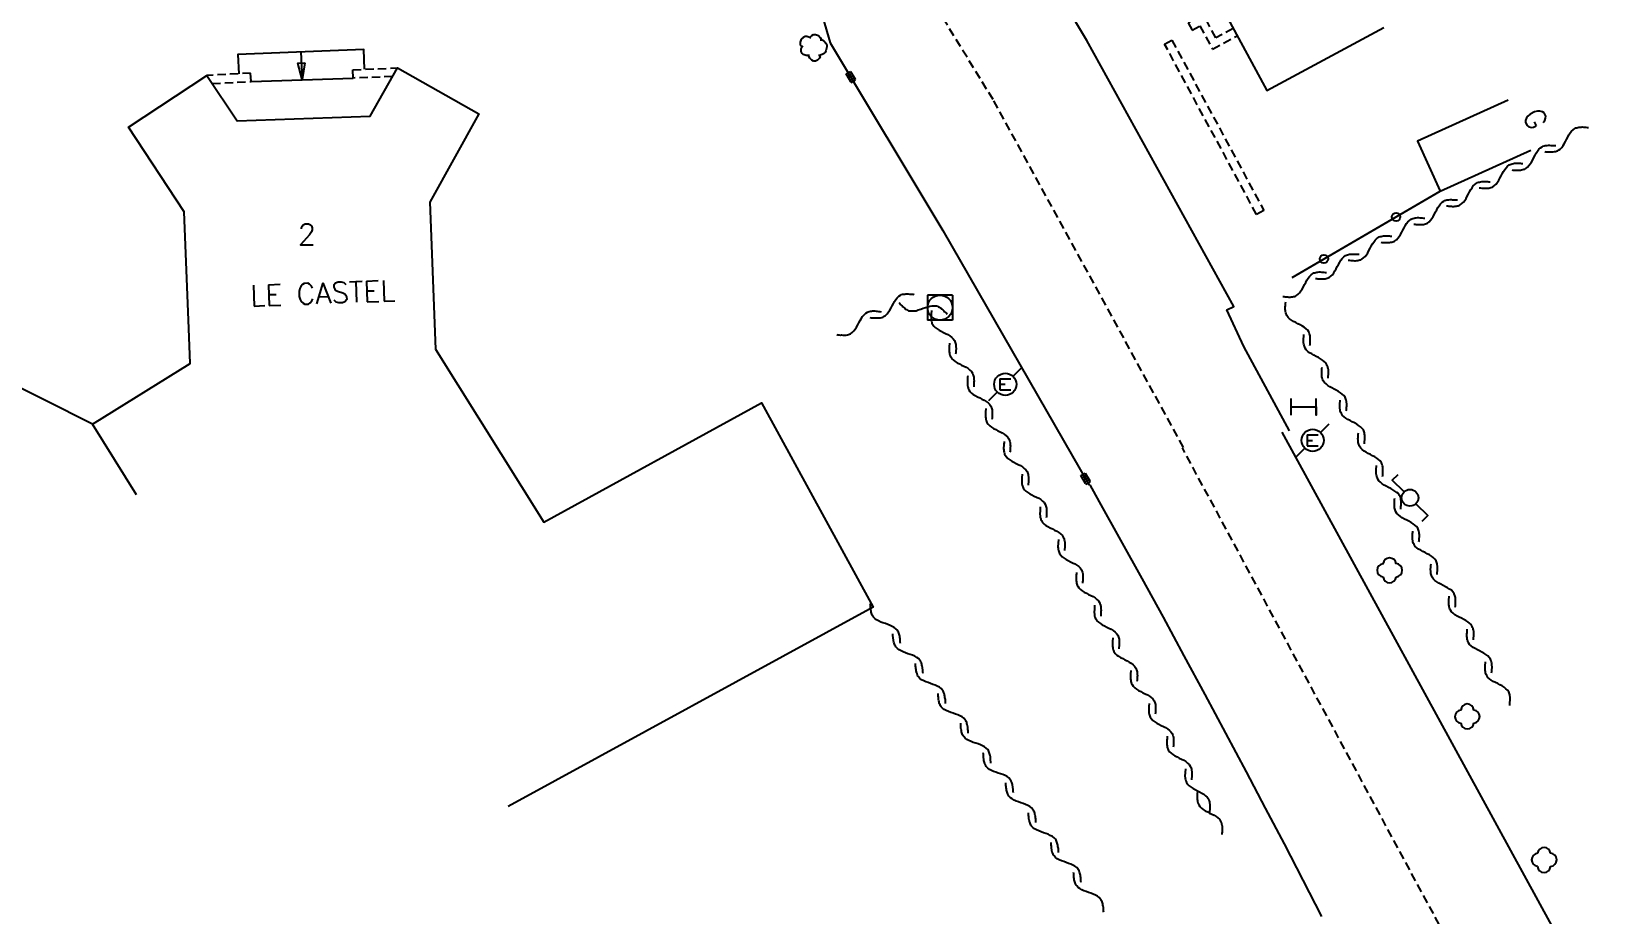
# Model space of a CAD drawing. Header units: millimetres. Extents: x 113000 to 114000, y 153000 to 154000.
# Drawn here: x 113641.4 to 113735.3, y 153525.3 to 153578.5 of the extents above; entities that cross this region are included whole.
import ezdxf
from ezdxf.enums import TextEntityAlignment as Align

# ---------------------------------------------------------------- set-up
doc = ezdxf.new("R2010")
doc.units = ezdxf.units.MM
doc.linetypes.add('DASHED', pattern=[0.75, 0.5, -0.25])
doc.layers.get('0').update_dxf_attribs({"linetype": 'CONTINUOUS'})
for name, color, linetype in [('W0001', 6, 'DASHED'), ('W0008', 7, 'CONTINUOUS'), ('W0100', 7, 'CONTINUOUS'), ('W0112', 1, 'DASHED'), ('W0300', 7, 'CONTINUOUS'), ('W0310', 3, 'CONTINUOUS'), ('W0322', 7, 'CONTINUOUS'), ('W0400', 7, 'CONTINUOUS'), ('W0420', 7, 'CONTINUOUS'), ('W0471', 7, 'CONTINUOUS'), ('W0984', 7, 'CONTINUOUS'), ('W0991', 7, 'CONTINUOUS'), ('W1474', 7, 'CONTINUOUS')]:
    doc.layers.add(name, color=color, linetype=linetype)
doc.styles.get("Standard").update_dxf_attribs({"font": 'romans.shx', "width": 0.85})

# ---------------------------------------------------------------- blocks, each defined once
blk = doc.blocks.new('T471')
for p, q in [((0.500001, 0.500001), (1.000002, 1.000002)), ((-0.333334, 0.333334), (-0.333334, -0.333334)), ((-0.333334, 0.333334), (0.333334, 0.333334)), ((-0.333334, 0), (0, 0)), ((-0.500001, -0.500001), (-1.000002, -1.000002)), ((-0.333334, -0.333334), (0.333334, -0.333334))]:
    blk.add_line(p, q)
blk.add_ellipse((0, 0), major_axis=(0.471405, 0.471405), ratio=1, start_param=5.497787144, end_param=11.780972451)
blk = doc.blocks.new('T400')
for p, q in [((-0.15, 0.3), (0.15, 0.3)), ((-0.15, -0.25), (-0.15, 0.3)), ((-0.15, 0.15), (0.15, 0.15)), ((-0.15, 0), (0.15, 0)), ((0.15, 0.3), (0.15, -0.25)), ((-0.15, -0.15), (0.15, -0.15)), ((-0.15, -0.25), (-0.15, -0.3)), ((-0.15, -0.3), (0.15, -0.3)), ((0.15, -0.3), (0.15, -0.25))]:
    blk.add_line(p, q)
blk = doc.blocks.new('T420')
for p, q in [((0.75, 0.75), (-0.75, 0.75)), ((-0.75, 0.75), (-0.75, -0.75)), ((0.75, 0.75), (0.75, -0.75)), ((0.75, -0.75), (-0.75, -0.75))]:
    blk.add_line(p, q)
blk.add_ellipse((0, 0), major_axis=(-0.53, 0.53), ratio=1, start_param=3.926991, end_param=10.210176)
blk = doc.blocks.new('T300')
for p, q in [((-0.8, 0.514), (-0.857, 0.343)), ((-0.857, 0.343), (-0.857, 0.171)), ((-0.857, 0.171), (-0.743, 0.057)), ((-0.686, 0.629), (-0.8, 0.514)), ((-0.8, -0.057), (-0.743, 0.057)), ((-0.743, 0.057), (-0.686, 0.114)), ((-0.571, 0.686), (-0.686, 0.629)), ((-0.457, 0.686), (-0.571, 0.686)), ((-0.286, 0.629), (-0.457, 0.686)), ((-0.286, 0.629), (-0.171, 0.743)), ((-0.229, 0.571), (-0.286, 0.629)), ((-0.171, 0.743), (-0.057, 0.8)), ((-0.057, 0.8), (0.057, 0.8)), ((0.057, 0.8), (0.229, 0.743)), ((0.229, 0.743), (0.343, 0.629)), ((0.343, 0.629), (0.4, 0.514)), ((0.457, 0.457), (0.343, 0.457)), ((0.4, 0.514), (0.4, 0.457)), ((0.571, 0.4), (0.457, 0.457)), ((0.571, 0.4), (0.686, 0.286)), ((0.686, 0.286), (0.743, 0.171)), ((0.743, 0.057), (0.686, -0.171)), ((0.743, 0.171), (0.743, 0.057)), ((-0.8, -0.171), (-0.8, -0.057)), ((-0.8, -0.229), (-0.8, -0.171)), ((-0.743, -0.343), (-0.8, -0.229)), ((-0.686, -0.4), (-0.743, -0.343)), ((-0.514, -0.457), (-0.686, -0.4)), ((-0.4, -0.457), (-0.514, -0.457)), ((-0.4, -0.457), (-0.343, -0.457)), ((-0.343, -0.457), (-0.343, -0.4)), ((-0.343, -0.514), (-0.343, -0.457)), ((-0.286, -0.629), (-0.343, -0.514)), ((-0.171, -0.743), (-0.286, -0.629)), ((-0.057, -0.8), (-0.171, -0.743)), ((0.057, -0.8), (-0.057, -0.8)), ((0.171, -0.743), (0.057, -0.8)), ((0.229, -0.686), (0.171, -0.743)), ((0.286, -0.457), (0.229, -0.457)), ((0.286, -0.629), (0.229, -0.686)), ((0.457, -0.4), (0.286, -0.457)), ((0.343, -0.514), (0.286, -0.629)), ((0.343, -0.514), (0.343, -0.457)), ((0.571, -0.343), (0.457, -0.4)), ((0.629, -0.286), (0.571, -0.343)), ((0.686, -0.171), (0.629, -0.286))]:
    blk.add_line(p, q)
blk = doc.blocks.new('T1474')
at = {"color": 0, "linetype": 'Continuous', "flags": 128}
for points in [[(-0.75, -0.5), (-0.75, 0.5)], [(-0.75, 0), (0.75, 0)], [(0.75, 0), (0.749, -0.5), (0.75, 0.5)]]:
    blk.add_lwpolyline(points, dxfattribs=at)

msp = doc.modelspace()

# ---------------------------------------------------------------- linework, layer by layer
at = {"layer": 'W0001'}
for points in [[(113710.674, 153553.436), (113699.234, 153574.344), (113694.145, 153582.596), (113691.368, 153593.254), (113687.997, 153598.028), (113684.157, 153602.582), (113682.49, 153604.797), (113679.102, 153611.392), (113676.934, 153617.156)], [(113756.938, 153461.938), (113733.508, 153510.875), (113710.601, 153553.407)]]:
    msp.add_lwpolyline(points, dxfattribs=at)
at = {"layer": 'W0008'}
for points in [[(113717.044, 153554.428), (113714.294, 153559.495), (113713.271, 153561.705), (113713.7, 153561.913), (113704.857, 153577.905), (113702.23, 153582.315), (113697.774, 153587.828), (113691.515, 153597.047), (113688.636, 153601.001), (113687.003, 153602.938), (113685.254, 153604.944), (113684.021, 153606.667), (113682.7, 153609.048), (113681.219, 153612.227), (113680.587, 153613.774), (113680.371, 153614.683), (113680.168, 153616.707), (113680.143, 153618.784), (113680.172, 153621.345), (113679.951, 153623.545), (113679.35, 153626.255), (113678.485, 153628.648), (113677.595, 153630.494), (113676.575, 153632.123)], [(113686.493, 153587.828), (113689.441, 153577.756), (113696.215, 153566.476), (113704.999, 153551.161)], [(113745.727, 153501.047), (113716.608, 153554.36)], [(113705.047, 153551.18), (113705.609, 153550.172), (113706.891, 153547.859), (113708.172, 153545.547), (113709.438, 153543.234), (113710.695, 153540.906), (113711.953, 153538.578), (113713.195, 153536.25), (113714.438, 153533.922), (113715.578, 153531.75), (113716.719, 153529.594), (113717.844, 153527.422), (113718.969, 153525.234)]]:
    msp.add_lwpolyline(points, dxfattribs=at)
at = {"layer": 'W0100'}
for points in [[(113716.297, 153590.562), (113709.258, 153586.766), (113715.672, 153574.891), (113722.711, 153578.688)], [(113650.891, 153560.594), (113650.617, 153567.594), (113647.258, 153572.688), (113651.977, 153575.797), (113653.797, 153573.062), (113661.797, 153573.359), (113663.43, 153576.25), (113668.312, 153573.484), (113665.375, 153568.172), (113665.719, 153559.344), (113672.219, 153548.938), (113685.305, 153556.109), (113692.016, 153543.828), (113670.078, 153531.844)], [(113730.188, 153574.312), (113724.727, 153571.844), (113726.086, 153568.844), (113731.547, 153571.312)]]:
    msp.add_lwpolyline(points, dxfattribs=at)
at = {"layer": 'W0100', "flags": 128}
msp.add_lwpolyline([(113647.742, 153550.592), (113645.104, 153554.839), (113650.973, 153558.484), (113650.891, 153560.594)], dxfattribs=at)
at = {"layer": 'W0112'}
for points in [[(113713.648, 153578.625), (113712.617, 153578.062), (113711.867, 153579.453), (113710.945, 153578.969), (113711.188, 153578.516), (113711.656, 153578.781), (113712.414, 153577.375), (113713.891, 153578.188)], [(113715.062, 153567.438), (113709.531, 153577.688), (113709.977, 153577.922), (113715.5, 153567.672), (113715.062, 153567.438)], [(113652.305, 153575.312), (113654.641, 153575.438), (113654.609, 153575.938), (113651.977, 153575.797)], [(113663.141, 153575.734), (113660.773, 153575.641), (113660.758, 153576.141), (113663.43, 153576.25)]]:
    msp.add_lwpolyline(points, dxfattribs=at)
at = {"layer": 'W0300'}
for centre, radius, start, end in [((113723.055, 153546.391), 0.401, 6.7098, 173.2902), ((113722.703, 153546.047), 0.393, 95.7106, 264.2894), ((113723.055, 153545.688), 0.393, 186.8428, 353.1572), ((113723.406, 153546.047), 0.409, 276.5819, 83.4181), ((113727.375, 153537.25), 0.393, 96.8428, 264.2894), ((113727.727, 153537.609), 0.4, 4.4846, 175.5154), ((113728.078, 153537.25), 0.393, 276.8428, 83.1572), ((113727.727, 153536.906), 0.393, 186.8428, 353.1572), ((113731.984, 153528.641), 0.393, 96.8428, 263.1572), ((113732.336, 153528.984), 0.393, 6.8428, 173.1572), ((113732.688, 153528.641), 0.409, 276.5819, 84.5077), ((113732.336, 153528.281), 0.401, 186.7098, 353.2902)]:
    msp.add_arc(centre, radius, start, end, dxfattribs=at)
at = {"layer": 'W0310'}
for points in [[(113732.383, 153571.219), (113732.453, 153571.203), (113732.531, 153571.203), (113732.609, 153571.203), (113732.68, 153571.203), (113732.75, 153571.203), (113732.82, 153571.203), (113732.891, 153571.203), (113732.961, 153571.219), (113733.023, 153571.234), (113733.086, 153571.25), (113733.148, 153571.266), (113733.203, 153571.297), (113733.305, 153571.375), (113733.398, 153571.469), (113733.477, 153571.578), (113733.555, 153571.688), (113733.625, 153571.828), (113733.695, 153571.953), (113733.766, 153572.094), (113733.836, 153572.219), (113733.914, 153572.344), (113733.992, 153572.453), (113734.086, 153572.531), (113734.188, 153572.609), (113734.242, 153572.641), (113734.305, 153572.656), (113734.367, 153572.672), (113734.43, 153572.688), (113734.492, 153572.688), (113734.562, 153572.688), (113734.633, 153572.703), (113734.703, 153572.688), (113734.781, 153572.688), (113734.852, 153572.688), (113734.922, 153572.672), (113735, 153572.672)], [(113730.414, 153570.125), (113730.484, 153570.109), (113730.562, 153570.109), (113730.641, 153570.109), (113730.711, 153570.109), (113730.781, 153570.109), (113730.852, 153570.109), (113730.922, 153570.109), (113730.992, 153570.125), (113731.055, 153570.141), (113731.117, 153570.156), (113731.18, 153570.172), (113731.234, 153570.203), (113731.336, 153570.281), (113731.43, 153570.375), (113731.508, 153570.484), (113731.586, 153570.594), (113731.656, 153570.734), (113731.727, 153570.859), (113731.797, 153571), (113731.867, 153571.125), (113731.945, 153571.25), (113732.023, 153571.359), (113732.117, 153571.438), (113732.219, 153571.516), (113732.273, 153571.547), (113732.336, 153571.562), (113732.398, 153571.578), (113732.461, 153571.594), (113732.531, 153571.594), (113732.602, 153571.609), (113732.672, 153571.609), (113732.742, 153571.594), (113732.812, 153571.594), (113732.891, 153571.594), (113732.961, 153571.578), (113733.039, 153571.578)], [(113728.445, 153569.047), (113728.523, 153569.047), (113728.594, 153569.031), (113728.672, 153569.031), (113728.742, 153569.031), (113728.812, 153569.016), (113728.883, 153569.016), (113728.953, 153569.031), (113729.023, 153569.031), (113729.086, 153569.047), (113729.148, 153569.062), (113729.211, 153569.078), (113729.266, 153569.109), (113729.367, 153569.188), (113729.461, 153569.266), (113729.539, 153569.375), (113729.617, 153569.5), (113729.688, 153569.625), (113729.758, 153569.766), (113729.828, 153569.891), (113729.898, 153570.031), (113729.977, 153570.141), (113730.055, 153570.25), (113730.148, 153570.344), (113730.25, 153570.422), (113730.305, 153570.453), (113730.367, 153570.469), (113730.43, 153570.484), (113730.492, 153570.5), (113730.562, 153570.516), (113730.633, 153570.516), (113730.703, 153570.516), (113730.773, 153570.516), (113730.844, 153570.516), (113730.922, 153570.516), (113730.992, 153570.5), (113731.07, 153570.5)], [(113726.477, 153567.953), (113726.555, 153567.953), (113726.625, 153567.938), (113726.703, 153567.938), (113726.773, 153567.938), (113726.844, 153567.922), (113726.914, 153567.922), (113726.984, 153567.938), (113727.055, 153567.938), (113727.117, 153567.953), (113727.18, 153567.969), (113727.242, 153567.984), (113727.297, 153568.016), (113727.398, 153568.094), (113727.492, 153568.172), (113727.57, 153568.281), (113727.648, 153568.406), (113727.719, 153568.531), (113727.789, 153568.672), (113727.859, 153568.797), (113727.93, 153568.938), (113728.008, 153569.047), (113728.086, 153569.156), (113728.18, 153569.25), (113728.281, 153569.328), (113728.336, 153569.359), (113728.398, 153569.375), (113728.461, 153569.391), (113728.523, 153569.406), (113728.594, 153569.422), (113728.664, 153569.422), (113728.734, 153569.422), (113728.805, 153569.422), (113728.875, 153569.422), (113728.953, 153569.422), (113729.023, 153569.406), (113729.102, 153569.406)], [(113724.508, 153566.859), (113724.586, 153566.859), (113724.656, 153566.844), (113724.734, 153566.844), (113724.805, 153566.844), (113724.875, 153566.828), (113724.945, 153566.828), (113725.016, 153566.844), (113725.086, 153566.844), (113725.148, 153566.859), (113725.211, 153566.875), (113725.273, 153566.891), (113725.328, 153566.922), (113725.438, 153567), (113725.523, 153567.094), (113725.602, 153567.203), (113725.68, 153567.312), (113725.75, 153567.453), (113725.82, 153567.594), (113725.891, 153567.719), (113725.961, 153567.859), (113726.039, 153567.969), (113726.117, 153568.078), (113726.211, 153568.172), (113726.312, 153568.25), (113726.367, 153568.281), (113726.43, 153568.297), (113726.492, 153568.312), (113726.555, 153568.328), (113726.625, 153568.328), (113726.695, 153568.344), (113726.766, 153568.344), (113726.836, 153568.328), (113726.906, 153568.328), (113726.984, 153568.328), (113727.055, 153568.312), (113727.133, 153568.312)], [(113722.539, 153565.766), (113722.609, 153565.75), (113722.688, 153565.75), (113722.766, 153565.75), (113722.836, 153565.75), (113722.906, 153565.75), (113722.977, 153565.75), (113723.047, 153565.75), (113723.117, 153565.766), (113723.18, 153565.781), (113723.242, 153565.797), (113723.305, 153565.812), (113723.359, 153565.844), (113723.461, 153565.922), (113723.555, 153566.016), (113723.633, 153566.125), (113723.711, 153566.234), (113723.781, 153566.375), (113723.852, 153566.5), (113723.922, 153566.641), (113723.992, 153566.766), (113724.07, 153566.891), (113724.148, 153567), (113724.242, 153567.078), (113724.344, 153567.156), (113724.398, 153567.188), (113724.461, 153567.203), (113724.523, 153567.219), (113724.586, 153567.234), (113724.656, 153567.234), (113724.727, 153567.25), (113724.797, 153567.25), (113724.867, 153567.234), (113724.938, 153567.234), (113725.016, 153567.234), (113725.086, 153567.219), (113725.164, 153567.219)], [(113720.57, 153564.688), (113720.648, 153564.688), (113720.719, 153564.672), (113720.797, 153564.672), (113720.867, 153564.672), (113720.938, 153564.656), (113721.008, 153564.656), (113721.078, 153564.672), (113721.148, 153564.672), (113721.211, 153564.688), (113721.273, 153564.703), (113721.336, 153564.719), (113721.391, 153564.75), (113721.492, 153564.828), (113721.586, 153564.906), (113721.664, 153565.016), (113721.742, 153565.141), (113721.812, 153565.266), (113721.883, 153565.406), (113721.953, 153565.531), (113722.023, 153565.672), (113722.102, 153565.781), (113722.18, 153565.891), (113722.273, 153565.984), (113722.375, 153566.062), (113722.43, 153566.094), (113722.492, 153566.109), (113722.555, 153566.125), (113722.617, 153566.141), (113722.688, 153566.156), (113722.758, 153566.156), (113722.828, 153566.156), (113722.898, 153566.156), (113722.969, 153566.156), (113723.047, 153566.156), (113723.117, 153566.141), (113723.195, 153566.141)], [(113718.602, 153563.594), (113718.68, 153563.594), (113718.75, 153563.578), (113718.828, 153563.578), (113718.898, 153563.578), (113718.969, 153563.562), (113719.039, 153563.562), (113719.109, 153563.578), (113719.18, 153563.578), (113719.242, 153563.594), (113719.305, 153563.609), (113719.367, 153563.625), (113719.422, 153563.656), (113719.523, 153563.734), (113719.617, 153563.812), (113719.695, 153563.922), (113719.773, 153564.047), (113719.844, 153564.172), (113719.914, 153564.312), (113719.984, 153564.438), (113720.055, 153564.578), (113720.133, 153564.688), (113720.211, 153564.797), (113720.305, 153564.891), (113720.406, 153564.969), (113720.461, 153565), (113720.523, 153565.016), (113720.586, 153565.031), (113720.648, 153565.047), (113720.719, 153565.062), (113720.789, 153565.062), (113720.859, 153565.062), (113720.93, 153565.062), (113721, 153565.062), (113721.078, 153565.062), (113721.148, 153565.047), (113721.227, 153565.047)], [(113716.633, 153562.5), (113716.711, 153562.5), (113716.781, 153562.484), (113716.859, 153562.484), (113716.93, 153562.484), (113717, 153562.469), (113717.07, 153562.469), (113717.141, 153562.484), (113717.211, 153562.484), (113717.273, 153562.5), (113717.336, 153562.516), (113717.398, 153562.531), (113717.453, 153562.562), (113717.562, 153562.641), (113717.648, 153562.734), (113717.727, 153562.844), (113717.805, 153562.953), (113717.875, 153563.094), (113717.945, 153563.234), (113718.016, 153563.359), (113718.086, 153563.5), (113718.164, 153563.609), (113718.242, 153563.719), (113718.336, 153563.812), (113718.438, 153563.891), (113718.492, 153563.922), (113718.555, 153563.938), (113718.617, 153563.953), (113718.68, 153563.969), (113718.75, 153563.969), (113718.82, 153563.984), (113718.891, 153563.984), (113718.961, 153563.969), (113719.031, 153563.969), (113719.109, 153563.969), (113719.18, 153563.953), (113719.258, 153563.953)], [(113691.828, 153561.25), (113691.898, 153561.234), (113691.977, 153561.234), (113692.047, 153561.219), (113692.125, 153561.234), (113692.195, 153561.219), (113692.266, 153561.219), (113692.336, 153561.219), (113692.406, 153561.219), (113692.469, 153561.234), (113692.531, 153561.25), (113692.594, 153561.266), (113692.648, 153561.297), (113692.766, 153561.375), (113692.852, 153561.469), (113692.938, 153561.578), (113693.016, 153561.688), (113693.094, 153561.828), (113693.164, 153561.953), (113693.234, 153562.094), (113693.305, 153562.203), (113693.383, 153562.328), (113693.469, 153562.438), (113693.57, 153562.531), (113693.672, 153562.594), (113693.727, 153562.625), (113693.789, 153562.641), (113693.852, 153562.656), (113693.914, 153562.656), (113693.984, 153562.672), (113694.055, 153562.672), (113694.125, 153562.672), (113694.195, 153562.656), (113694.266, 153562.656), (113694.344, 153562.641), (113694.414, 153562.641), (113694.492, 153562.625)], [(113689.828, 153560.219), (113689.898, 153560.203), (113689.977, 153560.203), (113690.047, 153560.188), (113690.125, 153560.203), (113690.195, 153560.188), (113690.266, 153560.188), (113690.336, 153560.188), (113690.406, 153560.188), (113690.469, 153560.203), (113690.531, 153560.219), (113690.594, 153560.234), (113690.648, 153560.266), (113690.766, 153560.344), (113690.852, 153560.438), (113690.938, 153560.547), (113691.016, 153560.656), (113691.094, 153560.797), (113691.164, 153560.922), (113691.234, 153561.062), (113691.305, 153561.172), (113691.383, 153561.297), (113691.469, 153561.406), (113691.57, 153561.5), (113691.672, 153561.562), (113691.727, 153561.594), (113691.789, 153561.609), (113691.852, 153561.625), (113691.914, 153561.625), (113691.984, 153561.641), (113692.055, 153561.641), (113692.125, 153561.641), (113692.195, 153561.625), (113692.266, 153561.625), (113692.344, 153561.609), (113692.414, 153561.609), (113692.492, 153561.594)], [(113693.555, 153562.156), (113693.609, 153562.109), (113693.648, 153562.031), (113693.703, 153561.984), (113693.758, 153561.938), (113693.812, 153561.891), (113693.867, 153561.844), (113693.914, 153561.797), (113693.969, 153561.75), (113694.031, 153561.719), (113694.086, 153561.688), (113694.141, 153561.656), (113694.203, 153561.641), (113694.336, 153561.641), (113694.461, 153561.641), (113694.594, 153561.656), (113694.734, 153561.703), (113694.875, 153561.75), (113695.016, 153561.797), (113695.156, 153561.844), (113695.297, 153561.891), (113695.43, 153561.922), (113695.562, 153561.953), (113695.695, 153561.953), (113695.82, 153561.938), (113695.883, 153561.922), (113695.938, 153561.891), (113695.992, 153561.859), (113696.055, 153561.828), (113696.109, 153561.797), (113696.156, 153561.75), (113696.211, 153561.703), (113696.266, 153561.656), (113696.312, 153561.594), (113696.367, 153561.547), (113696.422, 153561.5), (113696.469, 153561.438)], [(113695.523, 153561.672), (113695.516, 153561.594), (113695.508, 153561.516), (113695.5, 153561.438), (113695.5, 153561.375), (113695.5, 153561.297), (113695.5, 153561.219), (113695.5, 153561.156), (113695.508, 153561.094), (113695.523, 153561.016), (113695.539, 153560.953), (113695.555, 153560.906), (113695.586, 153560.844), (113695.656, 153560.734), (113695.75, 153560.641), (113695.859, 153560.562), (113695.977, 153560.484), (113696.109, 153560.422), (113696.242, 153560.344), (113696.375, 153560.281), (113696.508, 153560.219), (113696.633, 153560.141), (113696.742, 153560.047), (113696.836, 153559.969), (113696.906, 153559.859), (113696.93, 153559.797), (113696.953, 153559.75), (113696.969, 153559.688), (113696.984, 153559.625), (113696.992, 153559.547), (113696.992, 153559.484), (113697, 153559.406), (113697, 153559.344), (113696.992, 153559.266), (113696.992, 153559.203), (113696.984, 153559.125), (113696.977, 153559.047)], [(113718.266, 153559.562), (113718.273, 153559.641), (113718.281, 153559.719), (113718.281, 153559.781), (113718.289, 153559.859), (113718.289, 153559.922), (113718.289, 153560), (113718.289, 153560.062), (113718.281, 153560.141), (113718.266, 153560.203), (113718.25, 153560.266), (113718.227, 153560.312), (113718.203, 153560.375), (113718.133, 153560.484), (113718.039, 153560.562), (113717.93, 153560.656), (113717.812, 153560.734), (113717.68, 153560.797), (113717.547, 153560.875), (113717.414, 153560.938), (113717.281, 153561), (113717.156, 153561.078), (113717.047, 153561.172), (113716.953, 153561.25), (113716.883, 153561.359), (113716.852, 153561.422), (113716.836, 153561.469), (113716.812, 153561.531), (113716.805, 153561.609), (113716.797, 153561.672), (113716.789, 153561.734), (113716.789, 153561.812), (113716.789, 153561.891), (113716.797, 153561.953), (113716.797, 153562.031), (113716.805, 153562.109), (113716.812, 153562.188)], [(113719.359, 153557.594), (113719.367, 153557.672), (113719.367, 153557.734), (113719.375, 153557.812), (113719.383, 153557.891), (113719.383, 153557.953), (113719.375, 153558.031), (113719.375, 153558.094), (113719.367, 153558.172), (113719.352, 153558.234), (113719.336, 153558.297), (113719.312, 153558.344), (113719.289, 153558.406), (113719.219, 153558.516), (113719.133, 153558.609), (113719.023, 153558.688), (113718.898, 153558.766), (113718.773, 153558.844), (113718.641, 153558.906), (113718.5, 153558.984), (113718.375, 153559.062), (113718.25, 153559.125), (113718.141, 153559.203), (113718.047, 153559.297), (113717.977, 153559.406), (113717.953, 153559.469), (113717.93, 153559.516), (113717.914, 153559.578), (113717.898, 153559.641), (113717.891, 153559.719), (113717.891, 153559.781), (113717.883, 153559.859), (113717.891, 153559.922), (113717.891, 153560), (113717.898, 153560.078), (113717.898, 153560.141), (113717.906, 153560.219)], [(113696.609, 153559.703), (113696.609, 153559.625), (113696.594, 153559.547), (113696.594, 153559.484), (113696.594, 153559.406), (113696.586, 153559.328), (113696.586, 153559.266), (113696.594, 153559.188), (113696.602, 153559.125), (113696.609, 153559.062), (113696.633, 153558.984), (113696.648, 153558.938), (113696.68, 153558.875), (113696.75, 153558.766), (113696.844, 153558.672), (113696.953, 153558.594), (113697.07, 153558.516), (113697.203, 153558.453), (113697.336, 153558.375), (113697.469, 153558.312), (113697.602, 153558.25), (113697.719, 153558.172), (113697.828, 153558.078), (113697.922, 153558), (113697.992, 153557.891), (113698.016, 153557.828), (113698.039, 153557.781), (113698.055, 153557.719), (113698.07, 153557.656), (113698.078, 153557.578), (113698.078, 153557.516), (113698.086, 153557.438), (113698.078, 153557.375), (113698.078, 153557.297), (113698.078, 153557.234), (113698.07, 153557.156), (113698.062, 153557.078)], [(113720.453, 153555.625), (113720.461, 153555.703), (113720.461, 153555.781), (113720.469, 153555.844), (113720.477, 153555.938), (113720.477, 153556), (113720.477, 153556.062), (113720.469, 153556.141), (113720.461, 153556.203), (113720.453, 153556.266), (113720.43, 153556.344), (113720.414, 153556.391), (113720.383, 153556.453), (113720.312, 153556.562), (113720.211, 153556.641), (113720.102, 153556.719), (113719.984, 153556.797), (113719.852, 153556.875), (113719.719, 153556.938), (113719.586, 153557.016), (113719.461, 153557.078), (113719.344, 153557.156), (113719.234, 153557.25), (113719.141, 153557.328), (113719.07, 153557.438), (113719.047, 153557.5), (113719.023, 153557.547), (113719.008, 153557.609), (113718.992, 153557.672), (113718.984, 153557.75), (113718.984, 153557.812), (113718.977, 153557.891), (113718.984, 153557.953), (113718.984, 153558.031), (113718.984, 153558.094), (113718.992, 153558.172), (113719, 153558.25)], [(113697.703, 153557.734), (113697.695, 153557.656), (113697.688, 153557.578), (113697.68, 153557.5), (113697.68, 153557.438), (113697.68, 153557.359), (113697.68, 153557.281), (113697.68, 153557.219), (113697.688, 153557.156), (113697.703, 153557.078), (113697.719, 153557.016), (113697.734, 153556.969), (113697.766, 153556.906), (113697.836, 153556.797), (113697.93, 153556.703), (113698.039, 153556.625), (113698.156, 153556.547), (113698.289, 153556.484), (113698.422, 153556.406), (113698.555, 153556.344), (113698.688, 153556.281), (113698.812, 153556.203), (113698.922, 153556.109), (113699.016, 153556.031), (113699.086, 153555.922), (113699.109, 153555.859), (113699.133, 153555.812), (113699.148, 153555.75), (113699.164, 153555.688), (113699.172, 153555.609), (113699.172, 153555.547), (113699.18, 153555.469), (113699.18, 153555.406), (113699.172, 153555.328), (113699.172, 153555.266), (113699.164, 153555.188), (113699.156, 153555.109)], [(113721.547, 153553.656), (113721.555, 153553.734), (113721.555, 153553.812), (113721.562, 153553.891), (113721.57, 153553.969), (113721.57, 153554.031), (113721.57, 153554.109), (113721.562, 153554.172), (113721.555, 153554.234), (113721.547, 153554.312), (113721.523, 153554.375), (113721.508, 153554.422), (113721.477, 153554.484), (113721.398, 153554.578), (113721.305, 153554.672), (113721.195, 153554.75), (113721.078, 153554.828), (113720.945, 153554.906), (113720.812, 153554.969), (113720.68, 153555.047), (113720.555, 153555.109), (113720.43, 153555.188), (113720.32, 153555.281), (113720.227, 153555.359), (113720.156, 153555.469), (113720.133, 153555.531), (113720.109, 153555.578), (113720.094, 153555.641), (113720.078, 153555.703), (113720.07, 153555.781), (113720.07, 153555.844), (113720.062, 153555.922), (113720.07, 153555.984), (113720.07, 153556.062), (113720.07, 153556.125), (113720.078, 153556.203), (113720.086, 153556.281)], [(113698.789, 153555.766), (113698.789, 153555.688), (113698.773, 153555.609), (113698.773, 153555.547), (113698.773, 153555.469), (113698.766, 153555.391), (113698.766, 153555.328), (113698.773, 153555.25), (113698.781, 153555.188), (113698.789, 153555.125), (113698.812, 153555.047), (113698.828, 153555), (113698.859, 153554.938), (113698.93, 153554.828), (113699.023, 153554.734), (113699.133, 153554.656), (113699.25, 153554.578), (113699.383, 153554.516), (113699.516, 153554.438), (113699.648, 153554.375), (113699.781, 153554.312), (113699.898, 153554.234), (113700.008, 153554.141), (113700.102, 153554.062), (113700.172, 153553.953), (113700.195, 153553.891), (113700.219, 153553.844), (113700.234, 153553.781), (113700.25, 153553.719), (113700.258, 153553.641), (113700.258, 153553.578), (113700.266, 153553.5), (113700.258, 153553.438), (113700.258, 153553.359), (113700.258, 153553.297), (113700.25, 153553.219), (113700.242, 153553.141)], [(113722.633, 153551.688), (113722.641, 153551.766), (113722.641, 153551.844), (113722.648, 153551.906), (113722.656, 153552), (113722.656, 153552.062), (113722.656, 153552.125), (113722.648, 153552.203), (113722.641, 153552.266), (113722.633, 153552.328), (113722.609, 153552.406), (113722.594, 153552.453), (113722.562, 153552.516), (113722.492, 153552.625), (113722.391, 153552.703), (113722.281, 153552.781), (113722.164, 153552.859), (113722.031, 153552.938), (113721.898, 153553), (113721.766, 153553.078), (113721.641, 153553.141), (113721.523, 153553.219), (113721.414, 153553.312), (113721.32, 153553.391), (113721.25, 153553.5), (113721.227, 153553.562), (113721.203, 153553.609), (113721.188, 153553.672), (113721.172, 153553.734), (113721.164, 153553.812), (113721.164, 153553.875), (113721.156, 153553.953), (113721.164, 153554.016), (113721.164, 153554.094), (113721.164, 153554.156), (113721.172, 153554.234), (113721.18, 153554.312)], [(113699.883, 153553.797), (113699.883, 153553.719), (113699.867, 153553.641), (113699.867, 153553.578), (113699.867, 153553.5), (113699.859, 153553.422), (113699.859, 153553.359), (113699.867, 153553.281), (113699.875, 153553.219), (113699.883, 153553.156), (113699.906, 153553.078), (113699.922, 153553.031), (113699.953, 153552.969), (113700.023, 153552.859), (113700.117, 153552.766), (113700.227, 153552.688), (113700.344, 153552.609), (113700.477, 153552.547), (113700.609, 153552.469), (113700.742, 153552.406), (113700.875, 153552.344), (113700.992, 153552.266), (113701.102, 153552.172), (113701.195, 153552.094), (113701.266, 153551.984), (113701.289, 153551.922), (113701.312, 153551.875), (113701.328, 153551.812), (113701.344, 153551.75), (113701.352, 153551.672), (113701.352, 153551.609), (113701.359, 153551.531), (113701.352, 153551.469), (113701.352, 153551.391), (113701.352, 153551.328), (113701.344, 153551.25), (113701.336, 153551.172)], [(113723.727, 153549.719), (113723.734, 153549.797), (113723.734, 153549.875), (113723.742, 153549.938), (113723.75, 153550.031), (113723.75, 153550.094), (113723.75, 153550.156), (113723.742, 153550.234), (113723.734, 153550.297), (113723.727, 153550.359), (113723.703, 153550.438), (113723.688, 153550.484), (113723.656, 153550.547), (113723.586, 153550.656), (113723.484, 153550.734), (113723.375, 153550.812), (113723.258, 153550.891), (113723.125, 153550.969), (113722.992, 153551.031), (113722.859, 153551.109), (113722.734, 153551.172), (113722.617, 153551.25), (113722.508, 153551.344), (113722.414, 153551.422), (113722.344, 153551.531), (113722.32, 153551.594), (113722.297, 153551.641), (113722.281, 153551.703), (113722.266, 153551.766), (113722.258, 153551.844), (113722.258, 153551.906), (113722.25, 153551.984), (113722.258, 153552.047), (113722.258, 153552.125), (113722.258, 153552.188), (113722.266, 153552.266), (113722.273, 153552.344)], [(113700.969, 153551.828), (113700.969, 153551.75), (113700.953, 153551.672), (113700.953, 153551.594), (113700.953, 153551.531), (113700.945, 153551.453), (113700.945, 153551.375), (113700.953, 153551.312), (113700.961, 153551.25), (113700.969, 153551.172), (113700.992, 153551.109), (113701.008, 153551.062), (113701.039, 153551), (113701.109, 153550.891), (113701.203, 153550.797), (113701.312, 153550.719), (113701.43, 153550.641), (113701.562, 153550.578), (113701.695, 153550.5), (113701.828, 153550.438), (113701.969, 153550.375), (113702.086, 153550.297), (113702.195, 153550.203), (113702.289, 153550.125), (113702.359, 153550.016), (113702.383, 153549.953), (113702.406, 153549.906), (113702.422, 153549.844), (113702.438, 153549.781), (113702.445, 153549.703), (113702.445, 153549.641), (113702.445, 153549.562), (113702.445, 153549.5), (113702.438, 153549.422), (113702.438, 153549.359), (113702.43, 153549.281), (113702.422, 153549.203)], [(113724.82, 153547.75), (113724.828, 153547.828), (113724.828, 153547.906), (113724.836, 153547.984), (113724.844, 153548.062), (113724.844, 153548.125), (113724.844, 153548.203), (113724.836, 153548.266), (113724.828, 153548.328), (113724.82, 153548.406), (113724.797, 153548.469), (113724.781, 153548.516), (113724.75, 153548.578), (113724.672, 153548.672), (113724.578, 153548.766), (113724.469, 153548.844), (113724.352, 153548.922), (113724.219, 153549), (113724.086, 153549.062), (113723.953, 153549.125), (113723.82, 153549.203), (113723.703, 153549.281), (113723.594, 153549.375), (113723.5, 153549.453), (113723.43, 153549.562), (113723.406, 153549.625), (113723.383, 153549.672), (113723.367, 153549.734), (113723.352, 153549.797), (113723.344, 153549.875), (113723.344, 153549.938), (113723.344, 153550.016), (113723.344, 153550.078), (113723.352, 153550.156), (113723.352, 153550.219), (113723.359, 153550.297), (113723.367, 153550.375)], [(113702.062, 153549.859), (113702.062, 153549.781), (113702.047, 153549.703), (113702.047, 153549.641), (113702.047, 153549.562), (113702.039, 153549.484), (113702.039, 153549.422), (113702.047, 153549.344), (113702.055, 153549.281), (113702.062, 153549.219), (113702.086, 153549.141), (113702.102, 153549.094), (113702.133, 153549.031), (113702.203, 153548.922), (113702.297, 153548.828), (113702.406, 153548.75), (113702.523, 153548.672), (113702.656, 153548.609), (113702.789, 153548.531), (113702.922, 153548.469), (113703.055, 153548.406), (113703.172, 153548.328), (113703.281, 153548.234), (113703.375, 153548.156), (113703.445, 153548.047), (113703.469, 153547.984), (113703.492, 153547.938), (113703.508, 153547.875), (113703.523, 153547.812), (113703.531, 153547.734), (113703.531, 153547.672), (113703.539, 153547.594), (113703.531, 153547.531), (113703.531, 153547.453), (113703.531, 153547.391), (113703.523, 153547.312), (113703.516, 153547.234)], [(113703.148, 153547.891), (113703.148, 153547.812), (113703.133, 153547.734), (113703.133, 153547.656), (113703.133, 153547.594), (113703.125, 153547.516), (113703.125, 153547.438), (113703.133, 153547.375), (113703.141, 153547.312), (113703.148, 153547.234), (113703.172, 153547.172), (113703.188, 153547.125), (113703.219, 153547.062), (113703.289, 153546.953), (113703.383, 153546.859), (113703.492, 153546.781), (113703.609, 153546.703), (113703.742, 153546.641), (113703.875, 153546.562), (113704.008, 153546.5), (113704.148, 153546.438), (113704.266, 153546.359), (113704.375, 153546.266), (113704.469, 153546.188), (113704.539, 153546.078), (113704.562, 153546.016), (113704.586, 153545.969), (113704.602, 153545.906), (113704.617, 153545.844), (113704.625, 153545.766), (113704.625, 153545.703), (113704.625, 153545.625), (113704.625, 153545.562), (113704.617, 153545.484), (113704.617, 153545.422), (113704.609, 153545.344), (113704.602, 153545.266)], [(113725.914, 153545.797), (113725.922, 153545.875), (113725.922, 153545.938), (113725.93, 153546.016), (113725.938, 153546.094), (113725.938, 153546.156), (113725.93, 153546.234), (113725.93, 153546.297), (113725.922, 153546.375), (113725.906, 153546.438), (113725.891, 153546.5), (113725.867, 153546.547), (113725.844, 153546.609), (113725.773, 153546.719), (113725.68, 153546.812), (113725.57, 153546.891), (113725.453, 153546.969), (113725.32, 153547.031), (113725.188, 153547.109), (113725.055, 153547.172), (113724.93, 153547.25), (113724.797, 153547.312), (113724.688, 153547.406), (113724.594, 153547.484), (113724.523, 153547.594), (113724.5, 153547.656), (113724.477, 153547.703), (113724.461, 153547.766), (113724.445, 153547.828), (113724.438, 153547.906), (113724.438, 153547.969), (113724.43, 153548.047), (113724.43, 153548.109), (113724.438, 153548.188), (113724.438, 153548.25), (113724.445, 153548.328), (113724.453, 153548.406)], [(113704.242, 153545.922), (113704.242, 153545.844), (113704.227, 153545.766), (113704.227, 153545.703), (113704.227, 153545.625), (113704.219, 153545.547), (113704.219, 153545.484), (113704.227, 153545.406), (113704.234, 153545.344), (113704.242, 153545.281), (113704.266, 153545.203), (113704.281, 153545.156), (113704.312, 153545.094), (113704.383, 153544.984), (113704.477, 153544.891), (113704.586, 153544.812), (113704.703, 153544.734), (113704.836, 153544.672), (113704.969, 153544.594), (113705.102, 153544.531), (113705.234, 153544.469), (113705.352, 153544.391), (113705.461, 153544.297), (113705.555, 153544.219), (113705.625, 153544.109), (113705.648, 153544.047), (113705.672, 153544), (113705.688, 153543.938), (113705.703, 153543.875), (113705.711, 153543.797), (113705.711, 153543.734), (113705.719, 153543.656), (113705.711, 153543.594), (113705.711, 153543.516), (113705.711, 153543.453), (113705.703, 153543.375), (113705.695, 153543.297)], [(113727, 153543.828), (113727.008, 153543.906), (113727.008, 153543.969), (113727.016, 153544.047), (113727.023, 153544.125), (113727.023, 153544.188), (113727.016, 153544.266), (113727.016, 153544.328), (113727.008, 153544.406), (113726.992, 153544.469), (113726.977, 153544.531), (113726.953, 153544.578), (113726.93, 153544.641), (113726.859, 153544.75), (113726.766, 153544.844), (113726.664, 153544.922), (113726.539, 153545), (113726.414, 153545.062), (113726.281, 153545.141), (113726.141, 153545.203), (113726.008, 153545.266), (113725.891, 153545.344), (113725.781, 153545.438), (113725.688, 153545.516), (113725.617, 153545.625), (113725.594, 153545.688), (113725.57, 153545.734), (113725.555, 153545.797), (113725.539, 153545.859), (113725.531, 153545.938), (113725.531, 153546), (113725.523, 153546.078), (113725.523, 153546.141), (113725.531, 153546.219), (113725.531, 153546.281), (113725.539, 153546.359), (113725.547, 153546.438)], [(113693.656, 153541.641), (113693.648, 153541.719), (113693.648, 153541.781), (113693.648, 153541.875), (113693.633, 153541.938), (113693.625, 153542), (113693.617, 153542.078), (113693.602, 153542.141), (113693.586, 153542.203), (113693.562, 153542.266), (113693.539, 153542.328), (113693.508, 153542.391), (113693.477, 153542.438), (113693.391, 153542.531), (113693.289, 153542.609), (113693.164, 153542.672), (113693.039, 153542.734), (113692.898, 153542.781), (113692.758, 153542.844), (113692.609, 153542.891), (113692.477, 153542.938), (113692.344, 153543), (113692.227, 153543.062), (113692.117, 153543.141), (113692.031, 153543.234), (113692, 153543.281), (113691.969, 153543.344), (113691.938, 153543.406), (113691.922, 153543.469), (113691.898, 153543.531), (113691.891, 153543.594), (113691.875, 153543.672), (113691.867, 153543.734), (113691.859, 153543.812), (113691.852, 153543.875), (113691.852, 153543.953), (113691.844, 153544.031)], [(113705.328, 153543.953), (113705.328, 153543.875), (113705.312, 153543.797), (113705.312, 153543.719), (113705.312, 153543.656), (113705.305, 153543.578), (113705.305, 153543.5), (113705.312, 153543.438), (113705.32, 153543.375), (113705.328, 153543.297), (113705.352, 153543.234), (113705.367, 153543.188), (113705.398, 153543.125), (113705.469, 153543.016), (113705.562, 153542.922), (113705.672, 153542.844), (113705.789, 153542.766), (113705.922, 153542.703), (113706.055, 153542.625), (113706.188, 153542.562), (113706.328, 153542.5), (113706.445, 153542.422), (113706.555, 153542.328), (113706.648, 153542.25), (113706.719, 153542.141), (113706.742, 153542.078), (113706.766, 153542.031), (113706.781, 153541.969), (113706.797, 153541.906), (113706.805, 153541.828), (113706.805, 153541.766), (113706.805, 153541.688), (113706.805, 153541.625), (113706.797, 153541.547), (113706.797, 153541.484), (113706.789, 153541.406), (113706.781, 153541.328)], [(113728.094, 153541.859), (113728.102, 153541.938), (113728.102, 153542), (113728.109, 153542.078), (113728.117, 153542.156), (113728.117, 153542.219), (113728.109, 153542.297), (113728.109, 153542.359), (113728.102, 153542.438), (113728.086, 153542.5), (113728.07, 153542.562), (113728.047, 153542.609), (113728.023, 153542.672), (113727.953, 153542.781), (113727.867, 153542.875), (113727.758, 153542.953), (113727.633, 153543.031), (113727.508, 153543.094), (113727.375, 153543.172), (113727.242, 153543.234), (113727.109, 153543.297), (113726.984, 153543.375), (113726.875, 153543.469), (113726.781, 153543.547), (113726.711, 153543.656), (113726.68, 153543.719), (113726.664, 153543.766), (113726.641, 153543.844), (113726.633, 153543.906), (113726.625, 153543.969), (113726.617, 153544.047), (113726.617, 153544.109), (113726.617, 153544.188), (113726.625, 153544.266), (113726.625, 153544.328), (113726.633, 153544.406), (113726.641, 153544.484)], [(113695.016, 153539.844), (113695.008, 153539.922), (113695.008, 153540), (113695, 153540.062), (113694.992, 153540.141), (113694.984, 153540.203), (113694.969, 153540.281), (113694.953, 153540.344), (113694.938, 153540.406), (113694.922, 153540.469), (113694.891, 153540.531), (113694.859, 153540.594), (113694.828, 153540.641), (113694.75, 153540.734), (113694.641, 153540.812), (113694.516, 153540.875), (113694.391, 153540.938), (113694.25, 153540.984), (113694.109, 153541.031), (113693.969, 153541.094), (113693.828, 153541.141), (113693.703, 153541.203), (113693.578, 153541.266), (113693.477, 153541.344), (113693.391, 153541.438), (113693.359, 153541.484), (113693.328, 153541.547), (113693.297, 153541.609), (113693.281, 153541.672), (113693.266, 153541.734), (113693.25, 153541.797), (113693.234, 153541.875), (113693.227, 153541.938), (113693.219, 153542.016), (113693.211, 153542.078), (113693.211, 153542.156), (113693.203, 153542.234)], [(113706.422, 153541.984), (113706.422, 153541.906), (113706.406, 153541.828), (113706.406, 153541.766), (113706.406, 153541.688), (113706.398, 153541.609), (113706.398, 153541.547), (113706.406, 153541.469), (113706.414, 153541.406), (113706.422, 153541.344), (113706.445, 153541.266), (113706.461, 153541.219), (113706.492, 153541.156), (113706.562, 153541.047), (113706.656, 153540.953), (113706.766, 153540.875), (113706.883, 153540.797), (113707.016, 153540.734), (113707.148, 153540.656), (113707.281, 153540.594), (113707.414, 153540.531), (113707.531, 153540.453), (113707.641, 153540.359), (113707.734, 153540.281), (113707.805, 153540.172), (113707.828, 153540.109), (113707.852, 153540.062), (113707.867, 153540), (113707.883, 153539.938), (113707.891, 153539.859), (113707.891, 153539.797), (113707.898, 153539.719), (113707.891, 153539.656), (113707.891, 153539.578), (113707.891, 153539.516), (113707.883, 153539.438), (113707.875, 153539.359)], [(113729.188, 153539.891), (113729.195, 153539.969), (113729.195, 153540.031), (113729.203, 153540.109), (113729.211, 153540.188), (113729.211, 153540.25), (113729.203, 153540.328), (113729.203, 153540.391), (113729.195, 153540.469), (113729.18, 153540.531), (113729.164, 153540.594), (113729.141, 153540.641), (113729.117, 153540.703), (113729.047, 153540.812), (113728.953, 153540.906), (113728.844, 153540.984), (113728.727, 153541.062), (113728.594, 153541.125), (113728.461, 153541.203), (113728.328, 153541.266), (113728.203, 153541.344), (113728.07, 153541.406), (113727.961, 153541.5), (113727.867, 153541.578), (113727.797, 153541.688), (113727.766, 153541.75), (113727.75, 153541.797), (113727.727, 153541.859), (113727.719, 153541.938), (113727.711, 153542), (113727.703, 153542.062), (113727.703, 153542.141), (113727.703, 153542.219), (113727.711, 153542.281), (113727.711, 153542.359), (113727.719, 153542.438), (113727.727, 153542.516)], [(113696.367, 153538.047), (113696.359, 153538.125), (113696.359, 153538.188), (113696.359, 153538.281), (113696.344, 153538.344), (113696.336, 153538.406), (113696.328, 153538.484), (113696.312, 153538.547), (113696.297, 153538.609), (113696.273, 153538.672), (113696.25, 153538.734), (113696.219, 153538.797), (113696.188, 153538.844), (113696.102, 153538.938), (113696, 153539.016), (113695.875, 153539.078), (113695.742, 153539.141), (113695.609, 153539.188), (113695.469, 153539.234), (113695.32, 153539.297), (113695.188, 153539.344), (113695.055, 153539.406), (113694.93, 153539.469), (113694.828, 153539.547), (113694.742, 153539.641), (113694.711, 153539.688), (113694.68, 153539.75), (113694.656, 153539.812), (113694.633, 153539.875), (113694.617, 153539.938), (113694.602, 153540), (113694.594, 153540.078), (113694.586, 153540.141), (113694.578, 153540.219), (113694.57, 153540.281), (113694.57, 153540.359), (113694.562, 153540.438)], [(113707.508, 153540.016), (113707.508, 153539.938), (113707.492, 153539.859), (113707.492, 153539.781), (113707.492, 153539.719), (113707.484, 153539.641), (113707.484, 153539.562), (113707.492, 153539.5), (113707.5, 153539.438), (113707.508, 153539.359), (113707.531, 153539.297), (113707.547, 153539.25), (113707.578, 153539.188), (113707.648, 153539.078), (113707.742, 153538.984), (113707.852, 153538.906), (113707.969, 153538.828), (113708.102, 153538.766), (113708.234, 153538.688), (113708.367, 153538.625), (113708.5, 153538.562), (113708.625, 153538.484), (113708.734, 153538.391), (113708.828, 153538.312), (113708.898, 153538.203), (113708.922, 153538.141), (113708.945, 153538.094), (113708.961, 153538.031), (113708.977, 153537.969), (113708.984, 153537.891), (113708.984, 153537.828), (113708.992, 153537.75), (113708.984, 153537.688), (113708.984, 153537.609), (113708.984, 153537.547), (113708.977, 153537.469), (113708.969, 153537.391)], [(113730.273, 153537.922), (113730.281, 153538), (113730.289, 153538.078), (113730.289, 153538.141), (113730.297, 153538.219), (113730.297, 153538.281), (113730.297, 153538.359), (113730.297, 153538.422), (113730.289, 153538.5), (113730.273, 153538.562), (113730.258, 153538.625), (113730.234, 153538.672), (113730.211, 153538.734), (113730.141, 153538.844), (113730.047, 153538.922), (113729.938, 153539.016), (113729.82, 153539.094), (113729.688, 153539.156), (113729.555, 153539.234), (113729.422, 153539.297), (113729.289, 153539.359), (113729.164, 153539.438), (113729.055, 153539.531), (113728.961, 153539.609), (113728.891, 153539.719), (113728.859, 153539.781), (113728.844, 153539.828), (113728.82, 153539.891), (113728.812, 153539.969), (113728.805, 153540.031), (113728.797, 153540.094), (113728.797, 153540.172), (113728.797, 153540.25), (113728.805, 153540.312), (113728.805, 153540.391), (113728.812, 153540.469), (113728.82, 153540.547)], [(113697.727, 153536.25), (113697.727, 153536.328), (113697.719, 153536.406), (113697.711, 153536.484), (113697.711, 153536.547), (113697.703, 153536.625), (113697.688, 153536.703), (113697.672, 153536.766), (113697.656, 153536.828), (113697.641, 153536.891), (113697.609, 153536.953), (113697.586, 153537.016), (113697.547, 153537.062), (113697.461, 153537.156), (113697.359, 153537.234), (113697.234, 153537.297), (113697.102, 153537.359), (113696.969, 153537.406), (113696.82, 153537.453), (113696.68, 153537.5), (113696.539, 153537.547), (113696.414, 153537.609), (113696.289, 153537.672), (113696.188, 153537.75), (113696.102, 153537.844), (113696.07, 153537.891), (113696.039, 153537.953), (113696.016, 153538.016), (113695.992, 153538.078), (113695.977, 153538.141), (113695.961, 153538.203), (113695.953, 153538.281), (113695.945, 153538.344), (113695.938, 153538.422), (113695.93, 153538.484), (113695.922, 153538.562), (113695.922, 153538.641)], [(113708.602, 153538.047), (113708.602, 153537.969), (113708.586, 153537.891), (113708.586, 153537.828), (113708.586, 153537.75), (113708.578, 153537.672), (113708.578, 153537.609), (113708.586, 153537.531), (113708.594, 153537.469), (113708.602, 153537.406), (113708.625, 153537.328), (113708.641, 153537.281), (113708.672, 153537.219), (113708.742, 153537.109), (113708.836, 153537.016), (113708.945, 153536.938), (113709.062, 153536.859), (113709.195, 153536.797), (113709.328, 153536.719), (113709.461, 153536.656), (113709.594, 153536.594), (113709.711, 153536.516), (113709.82, 153536.422), (113709.914, 153536.344), (113709.984, 153536.234), (113710.008, 153536.172), (113710.031, 153536.125), (113710.047, 153536.062), (113710.062, 153536), (113710.07, 153535.922), (113710.07, 153535.859), (113710.078, 153535.781), (113710.07, 153535.719), (113710.07, 153535.641), (113710.07, 153535.578), (113710.062, 153535.5), (113710.055, 153535.422)], [(113699.086, 153534.453), (113699.086, 153534.531), (113699.078, 153534.609), (113699.07, 153534.688), (113699.07, 153534.75), (113699.062, 153534.828), (113699.047, 153534.906), (113699.031, 153534.969), (113699.016, 153535.031), (113699, 153535.094), (113698.969, 153535.156), (113698.945, 153535.219), (113698.906, 153535.266), (113698.82, 153535.359), (113698.719, 153535.438), (113698.594, 153535.5), (113698.461, 153535.562), (113698.328, 153535.609), (113698.188, 153535.656), (113698.039, 153535.703), (113697.906, 153535.75), (113697.773, 153535.812), (113697.648, 153535.875), (113697.547, 153535.953), (113697.461, 153536.047), (113697.422, 153536.094), (113697.398, 153536.156), (113697.367, 153536.219), (113697.352, 153536.281), (113697.336, 153536.344), (113697.32, 153536.406), (113697.305, 153536.484), (113697.297, 153536.562), (113697.297, 153536.625), (113697.289, 153536.703), (113697.281, 153536.781), (113697.281, 153536.859)], [(113709.695, 153536.078), (113709.688, 153536), (113709.68, 153535.922), (113709.672, 153535.844), (113709.672, 153535.781), (113709.672, 153535.703), (113709.672, 153535.625), (113709.672, 153535.562), (113709.68, 153535.5), (113709.695, 153535.422), (113709.711, 153535.359), (113709.727, 153535.312), (113709.758, 153535.25), (113709.828, 153535.141), (113709.922, 153535.047), (113710.031, 153534.969), (113710.148, 153534.891), (113710.281, 153534.828), (113710.414, 153534.75), (113710.547, 153534.688), (113710.68, 153534.625), (113710.805, 153534.547), (113710.914, 153534.453), (113711.008, 153534.375), (113711.078, 153534.266), (113711.102, 153534.203), (113711.125, 153534.156), (113711.141, 153534.094), (113711.156, 153534.031), (113711.164, 153533.953), (113711.164, 153533.891), (113711.172, 153533.812), (113711.172, 153533.75), (113711.164, 153533.672), (113711.164, 153533.609), (113711.156, 153533.531), (113711.148, 153533.453)], [(113700.445, 153532.672), (113700.438, 153532.75), (113700.438, 153532.828), (113700.43, 153532.891), (113700.422, 153532.969), (113700.414, 153533.031), (113700.398, 153533.109), (113700.391, 153533.172), (113700.367, 153533.234), (113700.352, 153533.297), (113700.32, 153533.359), (113700.289, 153533.422), (113700.258, 153533.469), (113700.172, 153533.562), (113700.07, 153533.641), (113699.945, 153533.703), (113699.82, 153533.766), (113699.68, 153533.812), (113699.539, 153533.859), (113699.398, 153533.906), (113699.258, 153533.953), (113699.133, 153534.016), (113699.008, 153534.078), (113698.906, 153534.156), (113698.82, 153534.25), (113698.781, 153534.297), (113698.758, 153534.359), (113698.727, 153534.422), (113698.703, 153534.484), (113698.688, 153534.547), (113698.672, 153534.609), (113698.664, 153534.688), (113698.656, 153534.766), (113698.648, 153534.828), (113698.641, 153534.906), (113698.641, 153534.984), (113698.633, 153535.062)], [(113710.781, 153534.109), (113710.781, 153534.031), (113710.766, 153533.953), (113710.766, 153533.891), (113710.766, 153533.812), (113710.758, 153533.734), (113710.758, 153533.672), (113710.766, 153533.594), (113710.773, 153533.531), (113710.781, 153533.469), (113710.805, 153533.391), (113710.82, 153533.344), (113710.852, 153533.281), (113710.922, 153533.172), (113711.016, 153533.078), (113711.125, 153533), (113711.242, 153532.922), (113711.375, 153532.859), (113711.508, 153532.781), (113711.641, 153532.719), (113711.773, 153532.656), (113711.891, 153532.578), (113712, 153532.484), (113712.094, 153532.406), (113712.164, 153532.297), (113712.188, 153532.234), (113712.211, 153532.188), (113712.227, 153532.125), (113712.242, 153532.062), (113712.25, 153531.984), (113712.25, 153531.922), (113712.258, 153531.844), (113712.25, 153531.781), (113712.25, 153531.703), (113712.25, 153531.641), (113712.242, 153531.562), (113712.234, 153531.484)], [(113701.805, 153530.875), (113701.797, 153530.953), (113701.797, 153531.031), (113701.789, 153531.094), (113701.781, 153531.172), (113701.773, 153531.234), (113701.758, 153531.312), (113701.742, 153531.375), (113701.727, 153531.438), (113701.711, 153531.5), (113701.68, 153531.562), (113701.648, 153531.625), (113701.617, 153531.672), (113701.539, 153531.766), (113701.43, 153531.844), (113701.305, 153531.906), (113701.18, 153531.969), (113701.039, 153532.016), (113700.898, 153532.062), (113700.758, 153532.125), (113700.617, 153532.172), (113700.492, 153532.234), (113700.367, 153532.297), (113700.266, 153532.375), (113700.18, 153532.469), (113700.148, 153532.516), (113700.117, 153532.578), (113700.086, 153532.641), (113700.07, 153532.703), (113700.055, 153532.766), (113700.039, 153532.828), (113700.023, 153532.906), (113700.016, 153532.969), (113700.008, 153533.047), (113700, 153533.109), (113700, 153533.188), (113699.992, 153533.266)], [(113711.516, 153532.781), (113711.516, 153532.703), (113711.5, 153532.625), (113711.5, 153532.562), (113711.5, 153532.484), (113711.492, 153532.406), (113711.492, 153532.344), (113711.5, 153532.266), (113711.508, 153532.203), (113711.516, 153532.141), (113711.539, 153532.062), (113711.555, 153532.016), (113711.586, 153531.953), (113711.656, 153531.844), (113711.75, 153531.75), (113711.859, 153531.672), (113711.977, 153531.594), (113712.109, 153531.531), (113712.242, 153531.453), (113712.375, 153531.391), (113712.508, 153531.328), (113712.625, 153531.25), (113712.734, 153531.156), (113712.828, 153531.078), (113712.898, 153530.969), (113712.922, 153530.906), (113712.945, 153530.859), (113712.961, 153530.797), (113712.977, 153530.734), (113712.984, 153530.656), (113712.984, 153530.594), (113712.992, 153530.516), (113712.984, 153530.453), (113712.984, 153530.375), (113712.984, 153530.312), (113712.977, 153530.234), (113712.969, 153530.156)], [(113703.156, 153529.078), (113703.148, 153529.156), (113703.148, 153529.219), (113703.148, 153529.312), (113703.133, 153529.375), (113703.125, 153529.438), (113703.117, 153529.516), (113703.102, 153529.578), (113703.086, 153529.641), (113703.062, 153529.703), (113703.039, 153529.766), (113703.008, 153529.828), (113702.977, 153529.875), (113702.891, 153529.969), (113702.789, 153530.047), (113702.664, 153530.109), (113702.531, 153530.172), (113702.398, 153530.219), (113702.258, 153530.266), (113702.109, 153530.328), (113701.977, 153530.375), (113701.844, 153530.438), (113701.719, 153530.5), (113701.617, 153530.578), (113701.531, 153530.672), (113701.5, 153530.719), (113701.469, 153530.781), (113701.445, 153530.844), (113701.422, 153530.906), (113701.406, 153530.969), (113701.391, 153531.031), (113701.383, 153531.109), (113701.375, 153531.172), (113701.367, 153531.25), (113701.359, 153531.312), (113701.359, 153531.391), (113701.352, 153531.469)], [(113704.516, 153527.281), (113704.508, 153527.359), (113704.508, 153527.422), (113704.508, 153527.516), (113704.492, 153527.578), (113704.484, 153527.641), (113704.477, 153527.719), (113704.461, 153527.781), (113704.445, 153527.844), (113704.422, 153527.906), (113704.398, 153527.969), (113704.367, 153528.031), (113704.336, 153528.078), (113704.25, 153528.172), (113704.148, 153528.25), (113704.023, 153528.312), (113703.891, 153528.375), (113703.758, 153528.422), (113703.617, 153528.469), (113703.469, 153528.531), (113703.336, 153528.578), (113703.203, 153528.641), (113703.078, 153528.703), (113702.977, 153528.781), (113702.891, 153528.875), (113702.859, 153528.922), (113702.828, 153528.984), (113702.805, 153529.047), (113702.781, 153529.109), (113702.766, 153529.172), (113702.75, 153529.234), (113702.742, 153529.312), (113702.734, 153529.375), (113702.727, 153529.453), (113702.719, 153529.516), (113702.719, 153529.594), (113702.711, 153529.672)], [(113705.875, 153525.484), (113705.867, 153525.562), (113705.867, 153525.641), (113705.859, 153525.703), (113705.852, 153525.781), (113705.844, 153525.844), (113705.828, 153525.922), (113705.812, 153525.984), (113705.797, 153526.047), (113705.781, 153526.109), (113705.75, 153526.172), (113705.719, 153526.234), (113705.688, 153526.281), (113705.609, 153526.375), (113705.5, 153526.453), (113705.375, 153526.516), (113705.25, 153526.578), (113705.109, 153526.625), (113704.969, 153526.672), (113704.828, 153526.734), (113704.688, 153526.781), (113704.562, 153526.844), (113704.438, 153526.906), (113704.336, 153526.984), (113704.25, 153527.078), (113704.219, 153527.125), (113704.188, 153527.188), (113704.156, 153527.25), (113704.141, 153527.312), (113704.125, 153527.375), (113704.109, 153527.438), (113704.094, 153527.516), (113704.086, 153527.578), (113704.078, 153527.656), (113704.07, 153527.719), (113704.07, 153527.797), (113704.062, 153527.875)]]:
    msp.add_lwpolyline(points, dxfattribs=at)
at = {"layer": 'W0322'}
msp.add_lwpolyline([(113717.203, 153563.656), (113726.086, 153568.844)], dxfattribs=at)
at = {"layer": 'W0322', "flags": 128}
msp.add_lwpolyline([(113645.104, 153554.839), (113627.848, 153563.507)], dxfattribs=at)
at = {"layer": 'W0322'}
for centre in [(113723.445, 153567.297), (113719.109, 153564.766)]:
    msp.add_circle(centre, 0.25, dxfattribs=at)
at = {"layer": 'W0420'}
for points in [[(113661.453, 153576.172), (113661.406, 153577.359), (113653.836, 153577.062), (113653.898, 153575.891)], [(113657.625, 153577.219), (113657.703, 153575.547)], [(113657.859, 153576.562), (113657.703, 153575.547), (113657.453, 153576.531), (113657.859, 153576.562)], [(113654.641, 153575.438), (113660.773, 153575.641)]]:
    msp.add_lwpolyline(points, dxfattribs=at)
at = {"layer": 'W0471'}
for points in [[(113723.93, 153550.766), (113723.219, 153551.469), (113723.57, 153551.812)], [(113724.633, 153550.047), (113725.344, 153549.344), (113724.992, 153548.984)]]:
    msp.add_lwpolyline(points, dxfattribs=at)
msp.add_circle((113724.281, 153550.406), 0.503, dxfattribs=at)

# ---------------------------------------------------------------- block references
at = {"layer": 'W0300'}
msp.add_blockref('T300', (113688.499, 153577.458), dxfattribs=at)
at = {"layer": 'W0400'}
for p, rotation in [((113690.675, 153575.711), 30.98938031071609), ((113704.776, 153551.56), 30.0311041522721)]:
    msp.add_blockref('T400', p, dxfattribs=dict(at, rotation=rotation))
at = {"layer": 'W0420'}
msp.add_blockref('T420', (113696.036, 153561.841), dxfattribs=at)
at = {"layer": 'W0471'}
for p in [(113699.958, 153557.23), (113718.43, 153553.858)]:
    msp.add_blockref('T471', p, dxfattribs=at)
at = {"layer": 'W1474'}
msp.add_blockref('T1474', (113717.898, 153555.875), dxfattribs=at)

# ---------------------------------------------------------------- texts
at = {"layer": 'W0984'}
msp.add_text('LE CASTEL', height=1.25, rotation=2.12541, dxfattribs=at).set_placement((113658.946, 153562.712), align=Align.MIDDLE)
at = {"layer": 'W0991'}
msp.add_text('G', height=1.25, rotation=297, dxfattribs=at).set_placement((113731.82, 153573.189), align=Align.MIDDLE)
msp.add_text('2', height=1.25, dxfattribs=at).set_placement((113657.988, 153566.245), align=Align.MIDDLE)

doc.saveas('drawing.dxf')
